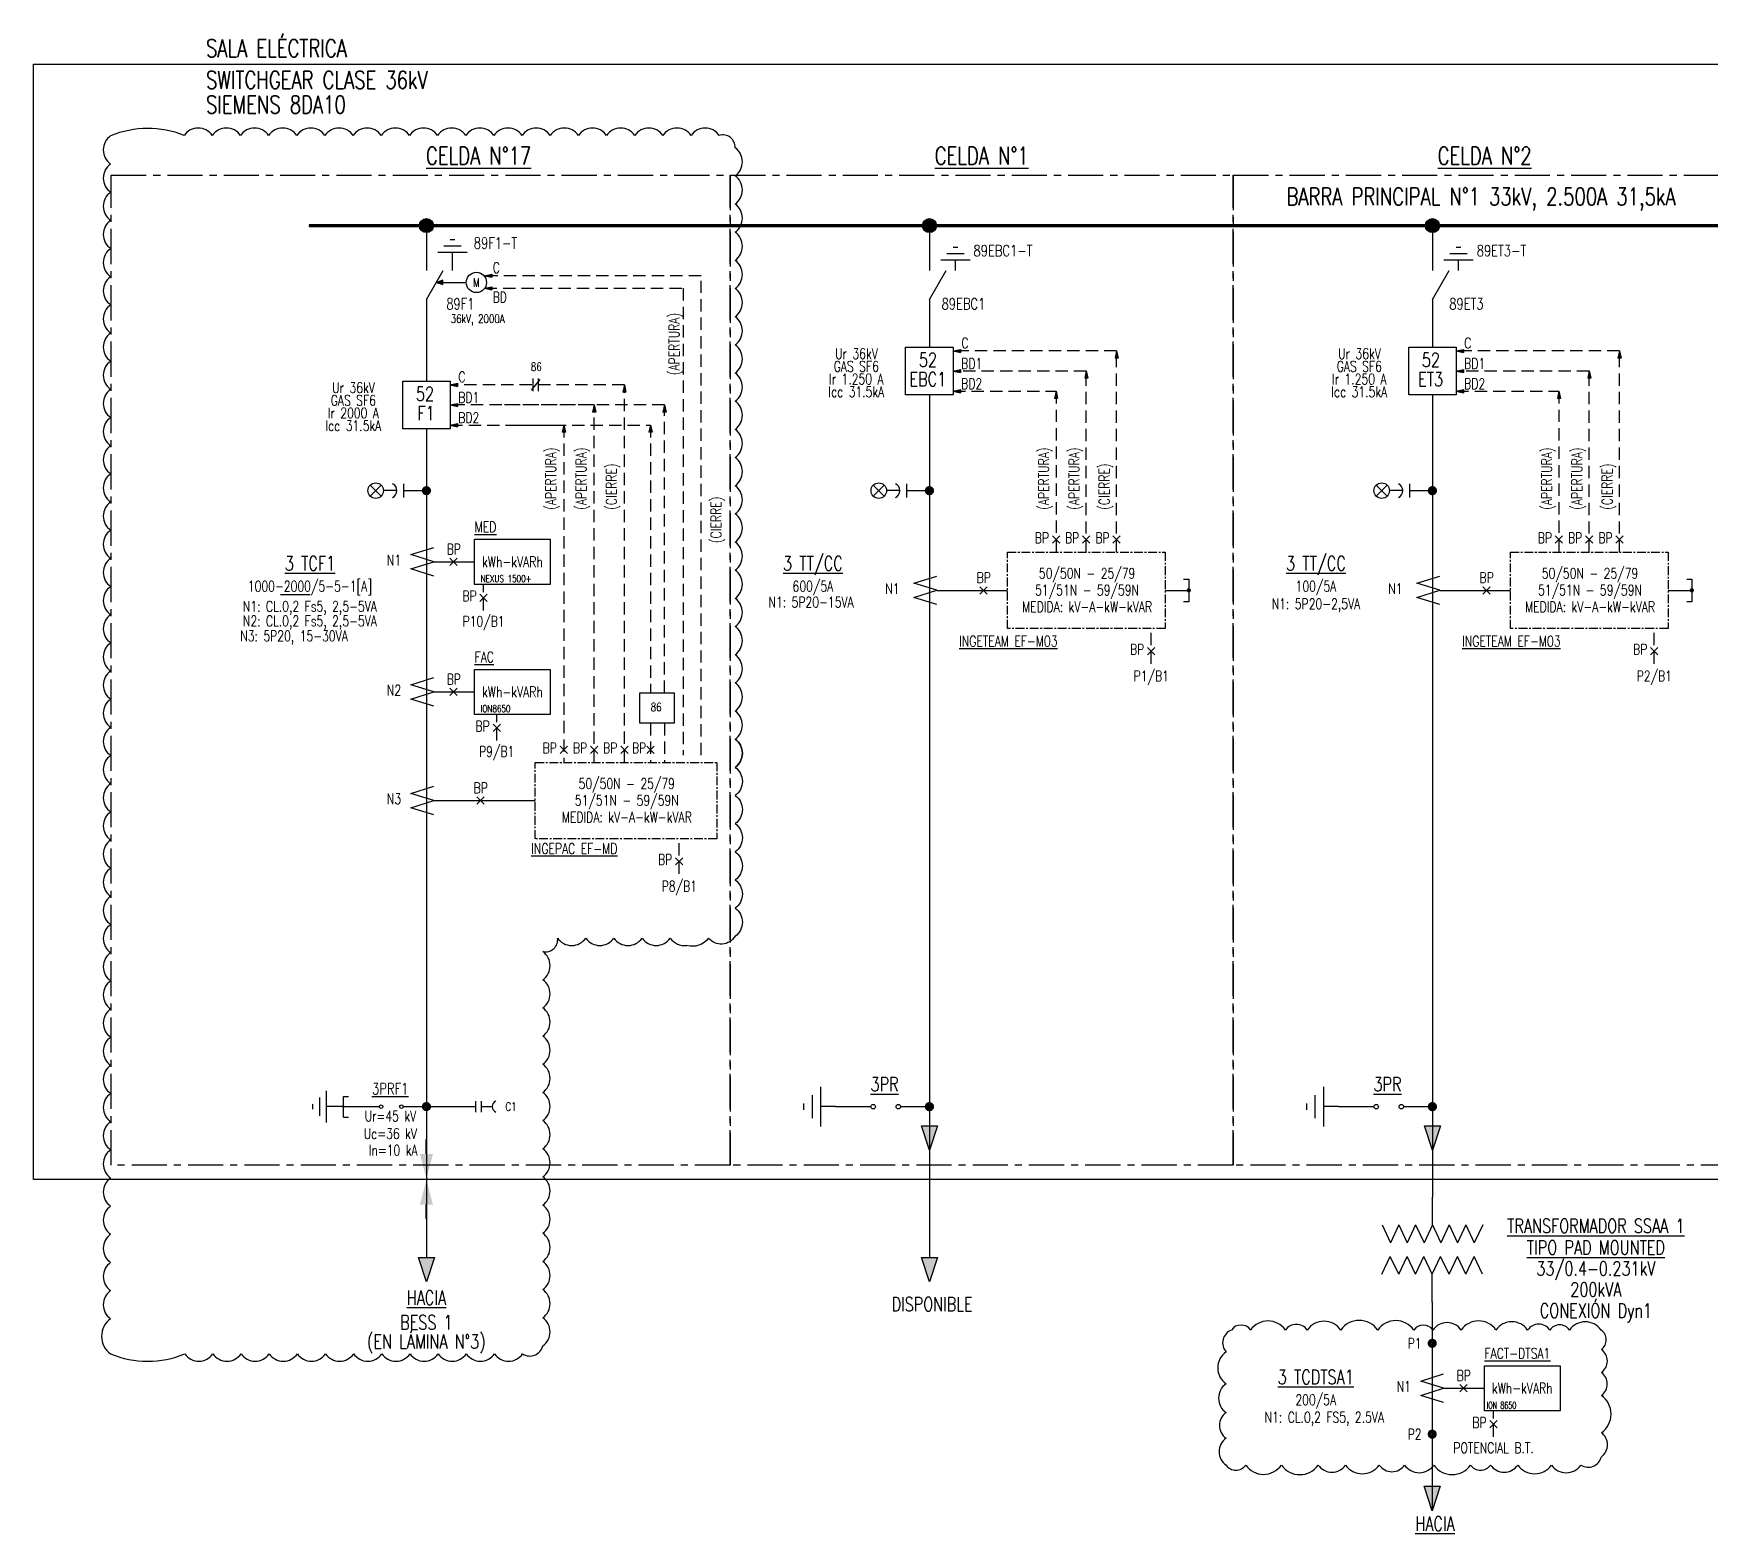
# Model space of a CAD drawing. Header units: millimetres. Extents: x -1355 to 3509, y -1443 to -567.
# Drawn here: x 1598.1 to 1836.2, y -859.4 to -646.4 of the extents above; entities that cross this region are included whole.
import ezdxf
from ezdxf.enums import TextEntityAlignment as Align

# ---------------------------------------------------------------- set-up
doc = ezdxf.new("R2010")
doc.units = ezdxf.units.MM
doc.linetypes.add('CENTER', pattern=[2, 1.25, -0.25, 0.25, -0.25])
doc.linetypes.add('HIDDEN', pattern=[0.375, 0.25, -0.125])
for name, color, linetype in [('ACEP-E-CABLES', 200, 'Continuous'), ('ACEP-E-CONDUCTOR', 30, 'Continuous'), ('ACEP-E-DATOS', 3, 'Continuous'), ('ACEP-E-EJES', 1, 'CENTER'), ('ACEP-E-EQUIPOS', 7, 'Continuous'), ('ACEP-E-SEGMENTOS', 1, 'HIDDEN'), ('ACEP-E-SIMBOLOGIA', 6, 'Continuous'), ('ACEP-E-TEXTOS', 3, 'Continuous'), ('SIMBOLOS', 6, 'Continuous')]:
    doc.layers.add(name, color=color, linetype=linetype)
doc.styles.add('Romans_0.85', font='romans.shx', dxfattribs={"width": 0.85})

# ---------------------------------------------------------------- blocks, each defined once
blk = doc.blocks.new('Flecha')
blk.add_hatch(color=256).paths.add_polyline_path([(0, 1.66), (-0.36, 0), (0.36, 0)])
for p, q in [((0, 1.66), (-0.36, 0)), ((-0.36, 0), (0.36, 0)), ((0, 1.66), (0.36, 0))]:
    blk.add_line(p, q)
blk = doc.blocks.new('gen004')
blk.add_hatch(color=256).paths.add_polyline_path([(0, 1.16), (-0.381, 0), (0.381, 0)])
blk.add_lwpolyline([(0, 1.16), (-0.381, 0), (0.381, 0)], close=True)
blk = doc.blocks.new('diag-27')
blk.add_lwpolyline([(4.8, 3), (-4.8, 0), (4.8, -3), (-4.8, -6), (4.8, -9)])
blk = doc.blocks.new('DIAG-16')
blk.add_lwpolyline([(-1.82, -4), (0, -4), (0, 4), (-1.82, 4)])
at = {"const_width": 0.75}
blk.add_lwpolyline([(-0.38, 0, 1), (0.38, 0, 1)], format="xyb", close=True, dxfattribs=at)
blk = doc.blocks.new('DIAG-01')
for p, q in [((0, 0), (0, -2.59)), ((-3.5, -2.59), (3.5, -2.59)), ((-2.04, -4.09), (2.04, -4.09)), ((-0.58, -5.59), (0.58, -5.59))]:
    blk.add_line(p, q)
blk = doc.blocks.new('TRAFO1')
for p, q in [((1806.17, 54.35), (1806.17, 58.29)), ((1799.03, 54.35), (1800.22, 51.8)), ((1801.41, 54.35), (1800.22, 51.8)), ((1801.41, 54.35), (1802.6, 51.8)), ((1803.79, 54.35), (1802.6, 51.8)), ((1803.79, 54.35), (1804.98, 51.8)), ((1806.17, 54.35), (1804.98, 51.8)), ((1806.17, 54.35), (1807.36, 51.8)), ((1808.55, 54.35), (1807.36, 51.8)), ((1808.55, 54.35), (1809.74, 51.8)), ((1810.93, 54.35), (1809.74, 51.8)), ((1810.93, 54.35), (1812.12, 51.8)), ((1813.32, 54.35), (1812.12, 51.8)), ((1799, 47.32), (1800.19, 49.87)), ((1801.38, 47.32), (1800.19, 49.87)), ((1801.38, 47.32), (1802.58, 49.87)), ((1803.77, 47.32), (1802.58, 49.87)), ((1803.77, 47.32), (1804.96, 49.87)), ((1806.15, 47.32), (1804.96, 49.87)), ((1806.15, 47.32), (1807.34, 49.87)), ((1808.53, 47.32), (1807.34, 49.87)), ((1808.53, 47.32), (1809.72, 49.87)), ((1810.91, 47.32), (1809.72, 49.87)), ((1810.91, 47.32), (1812.1, 49.87)), ((1813.29, 47.32), (1812.1, 49.87)), ((1806.15, 43.38), (1806.15, 47.32))]:
    blk.add_line(p, q)

msp = doc.modelspace()

# ---------------------------------------------------------------- hatches: boundary and pattern name
at = {"layer": 'ACEP-E-CABLES'}
h = msp.add_hatch(color=256, dxfattribs=at)
h.dxf.hatch_style = 1
h.paths.add_polyline_path([(1652.92, -673.7, 1), (1654.91, -673.7, 1)])
h = msp.add_hatch(color=256, dxfattribs=at)
h.dxf.hatch_style = 1
h.paths.add_polyline_path([(1652.92, -673.7, 1), (1654.91, -673.7, 1)])
h = msp.add_hatch(color=256, dxfattribs=at)
h.dxf.hatch_style = 1
h.paths.add_polyline_path([(1724.37, -673.7, 1), (1726.35, -673.7, 1)])
h = msp.add_hatch(color=256, dxfattribs=at)
h.dxf.hatch_style = 1
h.paths.add_polyline_path([(1724.37, -673.7, 1), (1726.35, -673.7, 1)])
h = msp.add_hatch(color=256, dxfattribs=at)
h.dxf.hatch_style = 1
h.paths.add_polyline_path([(1795.81, -673.7, 1), (1797.79, -673.7, 1)])
h = msp.add_hatch(color=256, dxfattribs=at)
h.dxf.hatch_style = 1
h.paths.add_polyline_path([(1795.81, -673.7, 1), (1797.79, -673.7, 1)])
at = {"layer": 'ACEP-E-EQUIPOS'}
for points in [[(1654.84, -805.55), (1652.99, -805.55), (1653.91, -809.03)], [(1654.84, -812.74), (1652.98, -812.74), (1653.91, -809.23)]]:
    msp.add_hatch(color=256, dxfattribs=at).paths.add_polyline_path(points)

# ---------------------------------------------------------------- linework, layer by layer
for p, q in [((1645.94, -710.55), (1647.49, -712.11)), ((1645.94, -712.11), (1647.49, -710.55)), ((1717.38, -710.55), (1718.94, -712.11)), ((1717.38, -712.11), (1718.94, -710.55)), ((1788.82, -710.55), (1790.38, -712.11)), ((1788.82, -712.11), (1790.38, -710.55))]:
    msp.add_line(p, q)
at = {"color": 1}
msp.add_lwpolyline([(2421.88, -809.15), (1598.1, -809.15), (1598.1, -650.75), (2421.88, -650.75)], dxfattribs=at)
for points in [[(1697.75, -750.63, 0.520567), (1697.75, -746.63, 0.520567), (1697.75, -742.63, 0.520567), (1697.75, -738.63, 0.520567), (1697.75, -734.63, 0.520567), (1697.75, -730.63, 0.520567), (1697.75, -726.63, 0.520567), (1697.75, -722.63, 0.520567), (1697.75, -718.63, 0.520567), (1697.75, -714.63, 0.520567), (1697.75, -710.63, 0.520567), (1697.75, -706.63, 0.520567), (1697.75, -702.63, 0.520567), (1697.75, -698.63, 0.520567), (1697.75, -694.63, 0.520567), (1697.75, -690.63, 0.520567), (1697.75, -686.63, 0.520567), (1697.75, -682.63, 0.520567), (1697.75, -678.63, 0.520567), (1697.75, -674.63, 0.520567), (1697.75, -670.63, 0.520567), (1697.75, -666.63, 0.520567), (1697.75, -662.63, 0.520567), (1695.5, -660.88, 0.520567), (1691.5, -660.88, 0.520567), (1687.5, -660.88, 0.520567), (1683.5, -660.88, 0.520567), (1679.5, -660.88, 0.520567), (1675.5, -660.88, 0.520567), (1671.5, -660.88, 0.520567), (1667.5, -660.88, 0.520567), (1663.5, -660.88, 0.520567), (1659.5, -660.88, 0.520567), (1655.5, -660.88, 0.520567), (1651.5, -660.88, 0.520567), (1647.5, -660.88, 0.520567), (1643.5, -660.88, 0.520567), (1639.5, -660.88, 0.520567), (1635.5, -660.88, 0.520567), (1631.5, -660.88, 0.520567), (1627.5, -660.88, 0.520567), (1623.5, -660.88, 0.520567), (1619.5, -660.88, 0.195855), (1609.06, -660.95, 0.520567), (1609.06, -664.95, 0.520567), (1609.06, -668.95, 0.520567), (1609.06, -672.95, 0.520567), (1609.06, -676.95, 0.520567), (1609.06, -680.95, 0.520567), (1609.06, -684.95, 0.520567), (1609.06, -688.95, 0.520567), (1609.06, -692.95, 0.520567), (1609.06, -696.95, 0.520567), (1609.06, -700.95, 0.520567), (1609.06, -704.95, 0.520567), (1609.06, -708.95, 0.520567), (1609.06, -712.95, 0.520567), (1609.06, -716.95, 0.520567), (1609.06, -720.95, 0.520567), (1609.06, -724.95, 0.520567), (1609.06, -728.95, 0.520567), (1609.06, -732.95, 0.520567), (1609.06, -736.95, 0.520567), (1609.06, -740.95, 0.520567), (1609.06, -744.95, 0.520567), (1609.06, -748.95, 0.520567), (1609.06, -752.95, 0.520567), (1609.06, -756.95, 0.520567), (1609.06, -760.95, 0.520567), (1609.06, -764.95, 0.520567), (1609.06, -768.95, 0.520567), (1609.06, -772.95, 0.520567), (1609.06, -776.95, 0.520567), (1609.06, -780.95, 0.520567), (1609.06, -784.95, 0.520567), (1609.06, -788.95, 0.520567), (1609.06, -792.95, 0.520567), (1609.06, -796.95, 0.520567), (1609.06, -800.95, 0.520567), (1609.06, -804.95, 0.520567), (1609.06, -808.95, 0.520567), (1609.06, -812.95, 0.520567), (1609.06, -816.95, 0.520567), (1609.06, -820.95, 0.520567), (1609.06, -824.95, 0.520567), (1609.06, -828.95, 0.520567), (1609.06, -833.93, 0.198055), (1619.58, -833.93, 0.520567), (1623.58, -833.93, 0.520567), (1627.58, -833.93, 0.520567), (1631.58, -833.93, 0.520567), (1635.58, -833.93, 0.520567), (1639.58, -833.93, 0.520567), (1643.58, -833.93, 0.520567), (1647.58, -833.93, 0.520567), (1651.58, -833.93, 0.520567), (1655.58, -833.93, 0.520567), (1659.58, -833.93, 0.520567), (1663.58, -833.93, 0.520567), (1667.58, -833.93, 0.520567), (1670.44, -832.8, 0.520567), (1670.44, -828.8, 0.520567), (1670.44, -824.8, 0.520567), (1670.44, -820.8, 0.520567), (1670.44, -816.8, 0.520567), (1670.44, -812.8, 0.520567), (1670.44, -808.8, 0.520567), (1670.44, -804.8, 0.520567), (1670.44, -800.8, 0.520567), (1670.44, -796.8, 0.520567), (1670.44, -792.8, 0.520567), (1670.44, -788.8, 0.520567), (1670.44, -784.8, 0.520567), (1670.44, -780.8, 0.520567), (1670.44, -776.8, 0.520567), (1672.54, -774.89, 0.520567), (1676.54, -774.89, 0.520567), (1680.54, -774.89, 0.520567), (1684.54, -774.89, 0.520567), (1688.54, -774.89, 0.2826), (1690.88, -775.91, 0.2826)], [(1697.75, -746.63, -0.520567), (1697.75, -750.63, -0.520567), (1697.75, -754.63, -0.520567), (1697.75, -758.63, -0.520567), (1697.75, -762.63, -0.520567), (1697.75, -766.63, -0.520567), (1697.75, -770.63, -0.520567), (1697.75, -774.63, -0.520567), (1693.99, -774.87, -0.32945), (1690.88, -775.91, -0.32945)]]:
    msp.add_lwpolyline(points, format="xyb", dxfattribs=at)
for points in [[(1660.76, -718.24), (1671.5, -718.24), (1671.5, -724.65), (1660.76, -724.65)], [(1660.76, -736.72), (1671.5, -736.72), (1671.5, -743.13), (1660.76, -743.13)], [(1804.2, -835.61), (1814.94, -835.61), (1814.94, -842.02), (1804.2, -842.02)]]:
    msp.add_lwpolyline(points, close=True)
msp.add_lwpolyline([(1767.49, -849.72, 0.520567), (1770.28, -849.72, 0.520567), (1775.35, -849.72, 0.520567), (1780.59, -849.72, 0.520567), (1784.48, -849.72, 0.520567), (1789.24, -849.72, 0.520567), (1792.85, -849.72, 0.520567), (1797.01, -849.72, 0.520567), (1802.21, -849.72, 0.520567), (1805.05, -849.72, 0.520567), (1808.94, -849.72, 0.520567), (1813.7, -849.72, 0.520567), (1817.9, -849.72, 0.520567), (1820.8, -848.53, 0.520567), (1820.8, -845.14, 0.520567), (1820.8, -839.83, 0.520567), (1820.8, -836.58, 0.520567), (1820.8, -833.3, 0.520567), (1820.75, -830.54, 0.520567), (1816.28, -830.54, 0.520567), (1813.49, -830.54, 0.520567), (1810.33, -830.54, 0.520567), (1805.83, -830.54, 0.520567), (1800.88, -830.54, 0.520567), (1796.87, -830.54, 0.520567), (1794.16, -830.54, 0.520567), (1789.03, -830.54, 0.520567), (1783.78, -830.54, 0.520567), (1779.01, -830.54, 0.520567), (1775.92, -830.54, 0.520567), (1770.99, -830.54, 0.520567), (1768.26, -830.54, 0.520567), (1767.49, -833.65, 0.520567), (1767.49, -838.17, 0.520567), (1767.49, -842.26, 0.520567), (1767.49, -845.91, 0.520567)], format="xyb", close=True, dxfattribs=at)
for centre in [(1646.71, -711.33), (1718.16, -711.33), (1789.6, -711.33)]:
    msp.add_circle(centre, 1.1)
at = {"layer": 'ACEP-E-CABLES'}
for p, q in [((1653.91, -673.7), (1653.91, -680.09)), ((1725.36, -673.7), (1725.36, -680.09)), ((1725.36, -673.7), (1725.36, -680.09)), ((1796.8, -673.7), (1796.8, -680.09)), ((1796.8, -673.7), (1796.8, -680.09)), ((1653.91, -684.2), (1653.91, -695.79)), ((1725.36, -684.2), (1725.36, -690.98)), ((1796.8, -684.2), (1796.8, -690.98)), ((1725.36, -697.73), (1725.36, -820.24)), ((1796.8, -697.73), (1796.8, -811.66)), ((1653.91, -702.54), (1653.91, -820.24)), ((1649.71, -711.33), (1647.81, -711.33)), ((1653.91, -711.34), (1650.7, -711.34)), ((1721.15, -711.33), (1719.26, -711.33)), ((1725.36, -711.34), (1722.14, -711.34)), ((1792.59, -711.33), (1790.7, -711.33)), ((1796.8, -711.34), (1793.59, -711.34)), ((1642.22, -798.82), (1647.23, -798.82)), ((1650.61, -798.82), (1660.95, -798.82)), ((1661.75, -798.81), (1663.27, -798.81)), ((1712, -798.82), (1717.06, -798.82)), ((1721.26, -798.82), (1725.63, -798.82)), ((1783.44, -798.82), (1788.5, -798.82)), ((1792.7, -798.82), (1797.07, -798.82)), ((1796.77, -826.56), (1796.77, -856.2))]:
    msp.add_line(p, q, dxfattribs=at)
for centre in [(1653.91, -673.7), (1653.91, -673.7), (1725.36, -673.7), (1725.36, -673.7), (1796.8, -673.7), (1796.8, -673.7)]:
    msp.add_circle(centre, 0.992, dxfattribs=at)
at = {"layer": 'ACEP-E-CONDUCTOR'}
msp.add_line((1637.22, -673.7), (2287.43, -673.7), dxfattribs=at)
at = {"layer": 'ACEP-E-CONDUCTOR', "const_width": 0.5}
msp.add_lwpolyline([(1637.22, -673.7), (2304.87, -673.7)], dxfattribs=at)
at = {"layer": 'ACEP-E-DATOS'}
msp.add_line((1633.18, -726.07), (1637.42, -726.07), dxfattribs=at)
msp.add_lwpolyline([(1684.22, -740.07), (1689.1, -740.07), (1689.1, -744.34), (1684.22, -744.34)], close=True, dxfattribs=at)
at = {"layer": 'ACEP-E-EJES', "ltscale": 4}
for points in [[(1609.12, -666.52), (1697.05, -666.52), (1697.05, -807.15), (1609.12, -807.15)], [(1697.05, -666.52), (1768.5, -666.52), (1768.5, -807.15), (1697.05, -807.15)], [(1768.5, -666.52), (1839.94, -666.52), (1839.94, -807.15), (1768.5, -807.15)]]:
    msp.add_lwpolyline(points, close=True, dxfattribs=at)
at = {"layer": 'ACEP-E-EJES'}
for points in [[(1736.43, -720.07), (1758.85, -720.07), (1758.85, -730.93), (1736.43, -730.93)], [(1807.87, -720.07), (1830.29, -720.07), (1830.29, -730.93), (1807.87, -730.93)], [(1669.38, -749.93), (1695.18, -749.93), (1695.18, -760.79), (1669.38, -760.79)]]:
    msp.add_lwpolyline(points, close=True, dxfattribs=at)
at = {"layer": 'ACEP-E-EQUIPOS'}
for p, q in [((1657.62, -680.09), (1657.62, -678.25)), ((1653.91, -684.2), (1656.29, -680.09)), ((1725.36, -684.2), (1727.74, -680.09)), ((1796.8, -684.2), (1799.18, -680.09)), ((1721.98, -690.98), (1728.73, -690.98)), ((1721.98, -697.73), (1721.98, -690.98)), ((1728.73, -690.98), (1728.73, -697.73)), ((1793.43, -690.98), (1800.18, -690.98)), ((1793.43, -697.73), (1793.43, -690.98)), ((1800.18, -690.98), (1800.18, -697.73)), ((1650.54, -695.79), (1657.29, -695.79)), ((1650.54, -702.54), (1650.54, -695.79)), ((1657.29, -695.79), (1657.29, -702.54)), ((1728.73, -697.73), (1721.98, -697.73)), ((1800.18, -697.73), (1793.43, -697.73)), ((1657.29, -702.54), (1650.54, -702.54)), ((1650.7, -712.32), (1650.7, -710.35)), ((1722.14, -712.32), (1722.14, -710.35)), ((1793.59, -712.32), (1793.59, -710.35)), ((1642.11, -797.37), (1642.84, -797.37)), ((1642.11, -800.3), (1642.11, -797.37)), ((1642.11, -798.82), (1641.39, -798.82)), ((1660.95, -799.61), (1660.95, -798.02)), ((1661.75, -799.61), (1661.75, -798.02)), ((1642.11, -800.3), (1642.84, -800.3))]:
    msp.add_line(p, q, dxfattribs=at)
at = {"layer": 'ACEP-E-EQUIPOS', "color": 7}
for p, q in [((1743.86, -717.76), (1742.82, -718.8)), ((1742.82, -717.76), (1743.86, -718.8)), ((1748.16, -717.76), (1747.12, -718.8)), ((1747.12, -717.76), (1748.16, -718.8)), ((1752.46, -717.76), (1751.42, -718.8)), ((1751.42, -717.76), (1752.46, -718.8)), ((1815.3, -717.76), (1814.26, -718.8)), ((1814.26, -717.76), (1815.3, -718.8)), ((1819.6, -717.76), (1818.56, -718.8)), ((1818.56, -717.76), (1819.6, -718.8)), ((1823.9, -717.76), (1822.86, -718.8)), ((1822.86, -717.76), (1823.9, -718.8)), ((1657.25, -721.96), (1658.29, -720.92)), ((1658.29, -721.96), (1657.25, -720.92)), ((1662.56, -726.03), (1661.52, -727.07)), ((1661.52, -726.03), (1662.56, -727.07)), ((1732.51, -726.02), (1733.55, -724.98)), ((1733.55, -726.02), (1732.51, -724.98)), ((1758.85, -725.5), (1762.2, -725.5)), ((1803.95, -726.02), (1804.99, -724.98)), ((1804.99, -726.02), (1803.95, -724.98)), ((1830.29, -725.5), (1833.65, -725.5)), ((1757.39, -733.6), (1756.35, -734.64)), ((1756.35, -733.6), (1757.39, -734.64)), ((1828.84, -733.6), (1827.8, -734.64)), ((1827.8, -733.6), (1828.84, -734.64)), ((1657.25, -740.44), (1658.29, -739.4)), ((1658.29, -740.44), (1657.25, -739.4)), ((1664.42, -744.51), (1663.37, -745.55)), ((1663.37, -744.51), (1664.42, -745.55)), ((1673.95, -747.62), (1672.91, -748.66)), ((1672.91, -747.62), (1673.95, -748.66)), ((1678.25, -747.62), (1677.21, -748.66)), ((1677.21, -747.62), (1678.25, -748.66)), ((1682.55, -747.62), (1681.51, -748.66)), ((1681.51, -747.62), (1682.55, -748.66)), ((1686.26, -747.62), (1685.22, -748.66)), ((1685.22, -747.62), (1686.26, -748.66)), ((1661.06, -755.88), (1662.1, -754.83)), ((1662.1, -755.88), (1661.06, -754.83)), ((1690.35, -763.46), (1689.31, -764.5)), ((1689.31, -763.46), (1690.35, -764.5)), ((1800.69, -839.33), (1801.73, -838.29)), ((1801.73, -839.33), (1800.69, -838.29)), ((1806, -843.4), (1804.96, -844.44)), ((1804.96, -843.4), (1806, -844.44))]:
    msp.add_line(p, q, dxfattribs=at)
at = {"layer": 'ACEP-E-EQUIPOS', "const_width": 0.771}
for points in [[(1653.65, -711.34, -1), (1654.18, -711.34, -1)], [(1725.09, -711.34, -1), (1725.63, -711.34, -1)], [(1796.53, -711.34, -1), (1797.07, -711.34, -1)], [(1654.18, -798.81, 1), (1653.65, -798.81, 1)], [(1725.63, -798.82, 1), (1725.09, -798.82, 1)], [(1797.07, -798.82, 1), (1796.53, -798.82, 1)], [(1796.51, -832.43, -1), (1797.04, -832.43, -1)], [(1796.51, -845.33, -1), (1797.04, -845.33, -1)]]:
    msp.add_lwpolyline(points, format="xyb", close=True, dxfattribs=at)
at = {"layer": 'ACEP-E-EQUIPOS'}
msp.add_lwpolyline([(1642, -798.82, 1), (1642.22, -798.82, 1)], format="xyb", close=True, dxfattribs=at)
at = {"layer": 'ACEP-E-EQUIPOS', "const_width": 0.278}
for points in [[(1653.91, -803.46), (1653.91, -805.56)], [(1653.91, -814.78), (1653.91, -812.68)]]:
    msp.add_lwpolyline(points, dxfattribs=at)
at = {"layer": 'ACEP-E-EQUIPOS'}
for centre, radius in [((1647.48, -798.82), 0.255), ((1650.36, -798.82), 0.255), ((1717.37, -798.82), 0.317), ((1720.94, -798.82), 0.317), ((1788.82, -798.82), 0.317), ((1792.38, -798.82), 0.317)]:
    msp.add_circle(centre, radius, dxfattribs=at)
for centre, radius, start, end in [((1648.61, -711.33), 1.1, 296.0242, 63.1288), ((1720.05, -711.33), 1.1, 296.0242, 63.1288), ((1791.49, -711.33), 1.1, 296.0242, 63.1288), ((1664.16, -798.81), 0.887, 116.8712, 243.9758)]:
    msp.add_arc(centre, radius, start, end, dxfattribs=at)
at = {"layer": 'ACEP-E-SEGMENTOS', "linetype": 'Continuous'}
for p, q in [((1654.96, -721.44), (1660.76, -721.44)), ((1726.41, -725.5), (1736.43, -725.5)), ((1797.85, -725.5), (1807.87, -725.5)), ((1654.96, -739.92), (1660.76, -739.92)), ((1654.96, -755.36), (1669.38, -755.36)), ((1798.4, -838.81), (1804.2, -838.81))]:
    msp.add_line(p, q, dxfattribs=at)
at = {"layer": 'ACEP-E-SEGMENTOS', "color": 1, "linetype": 'HIDDEN', "ltscale": 7}
for p, q in [((1662.04, -728.36), (1662.04, -724.65)), ((1756.87, -735.91), (1756.87, -730.93)), ((1828.32, -735.91), (1828.32, -730.93)), ((1663.89, -746.83), (1663.89, -743.13)), ((1685.74, -744.34), (1685.74, -749.93)), ((1687.73, -744.34), (1687.73, -749.93)), ((1689.83, -765.77), (1689.83, -760.79)), ((1805.48, -845.73), (1805.48, -842.02))]:
    msp.add_line(p, q, dxfattribs=at)
for points in [[(1692.92, -748.89), (1692.92, -680.81), (1662.17, -680.81)], [(1662.17, -682.59), (1690.36, -682.59), (1690.36, -748.89)], [(1751.94, -720.07), (1751.94, -691.49), (1728.73, -691.49)], [(1823.38, -720.07), (1823.38, -691.49), (1800.18, -691.49)], [(1747.64, -720.07), (1747.64, -694.35), (1728.73, -694.35)], [(1819.08, -720.07), (1819.08, -694.35), (1800.18, -694.35)], [(1682.03, -749.93), (1682.03, -696.31), (1657.29, -696.31)], [(1728.73, -697.21), (1743.34, -697.21), (1743.34, -720.07)], [(1800.18, -697.21), (1814.78, -697.21), (1814.78, -720.07)], [(1677.73, -749.93), (1677.73, -699.17), (1657.29, -699.17)], [(1687.73, -740.07), (1687.73, -699.17), (1664.42, -699.17)], [(1657.29, -702.03), (1673.43, -702.03), (1673.43, -749.93)], [(1666.74, -702.03), (1685.74, -702.03), (1685.74, -740.07)]]:
    msp.add_lwpolyline(points, dxfattribs=at)
at = {"layer": 'ACEP-E-SIMBOLOGIA'}
msp.add_line((1655.32, -681.77), (1659.57, -681.77), dxfattribs=at)
msp.add_circle((1661.01, -681.77), 1.44, dxfattribs=at)
at = {"layer": 'SIMBOLOS'}
for p, q in [((1670.01, -695.56), (1668.8, -697.06)), ((1669.05, -697.21), (1669.05, -695.41)), ((1669.81, -697.21), (1669.81, -695.41))]:
    msp.add_line(p, q, dxfattribs=at)

# ---------------------------------------------------------------- block references
at = {"layer": 'ACEP-E-CABLES', "xscale": -3, "yscale": 3, "zscale": 3, "rotation": 180}
for p in [(1725.36, -801.52), (1796.8, -801.52), (1653.91, -820.24), (1725.36, -820.24), (1796.77, -852.72)]:
    msp.add_blockref('gen004', p, dxfattribs=at)
at = {"layer": 'ACEP-E-EQUIPOS'}
for name, p, xscale, yscale, zscale, rotation in [('DIAG-01', (1657.62, -679), -0.5992123849531478, 0.5992123849531478, 0.5992123849531478, 180), ('DIAG-01', (1729.06, -680.09), -0.5992123849531478, 0.5992123849531478, 0.5992123849531478, 180), ('DIAG-01', (1800.51, -680.09), -0.5992123849531478, 0.5992123849531478, 0.5992123849531478, 180), ('Flecha', (1663.19, -680.81), -0.6187551289900028, 0.6187551289900028, 0.6187551289899841, 90), ('Flecha', (1663.19, -682.59), -0.6187551289900028, 0.6187551289900028, 0.6187551289899841, 90), ('Flecha', (1729.76, -691.49), -0.6187551289900028, 0.6187551289900028, 0.6187551289899841, 90), ('Flecha', (1801.2, -691.49), -0.6187551289900028, 0.6187551289900028, 0.6187551289899841, 90), ('Flecha', (1729.76, -694.35), -0.6187551289900028, 0.6187551289900028, 0.6187551289899841, 90), ('Flecha', (1801.2, -694.35), -0.6187551289900028, 0.6187551289900028, 0.6187551289899841, 90), ('Flecha', (1658.31, -696.31), -0.6187551289900028, 0.6187551289900028, 0.6187551289899841, 90), ('Flecha', (1729.76, -697.21), -0.6187551289900028, 0.6187551289900028, 0.6187551289899841, 90), ('Flecha', (1801.2, -697.21), -0.6187551289900028, 0.6187551289900028, 0.6187551289899841, 90), ('Flecha', (1658.31, -699.17), -0.6187551289900028, 0.6187551289900028, 0.6187551289899841, 90), ('Flecha', (1658.31, -702.03), -0.6187551289900028, 0.6187551289900028, 0.6187551289899841, 90), ('diag-27', (1653.34, -722.46), -0.3391304347826463, 0.3391304347825894, 0.3391304347826088, 180), ('diag-27', (1724.78, -726.51), -0.3391304347826463, 0.3391304347825894, 0.3391304347826088, 180), ('diag-27', (1796.22, -726.51), -0.3391304347826463, 0.3391304347825894, 0.3391304347826088, 180), ('diag-27', (1653.34, -740.94), -0.3391304347826463, 0.3391304347825894, 0.3391304347826088, 180), ('diag-27', (1653.34, -756.37), -0.3391304347826463, 0.3391304347825894, 0.3391304347826088, 180), ('DIAG-01', (1641.39, -798.82), -0.6443450905470758, 0.6443450905470758, 0.6443450905470757, 270), ('DIAG-01', (1712, -798.82), -0.8000000000000114, 0.8000000000000114, 0.8000000000000113, 270), ('DIAG-01', (1783.44, -798.82), -0.8000000000000114, 0.8000000000000114, 0.8000000000000113, 270), ('diag-27', (1796.77, -839.83), -0.3391304347826463, 0.3391304347825894, 0.3391304347826088, 180)]:
    msp.add_blockref(name, p, dxfattribs=dict(at, xscale=xscale, yscale=yscale, zscale=zscale, rotation=rotation))
at = {"layer": 'ACEP-E-EQUIPOS', "xscale": -0.6187551289899602, "yscale": 0.6187551289900028, "zscale": 0.6187551289900045}
for p in [(1751.94, -692.52), (1823.38, -692.52), (1747.64, -695.37), (1819.08, -695.37), (1682.03, -697.34), (1743.34, -698.23), (1814.78, -698.23), (1677.73, -700.19), (1687.73, -700.19), (1673.43, -703.05), (1685.74, -703.05)]:
    msp.add_blockref('Flecha', p, dxfattribs=at)
at = {"layer": 'ACEP-E-EQUIPOS', "color": 7, "xscale": -0.4028471749534219, "yscale": 0.4028471749534643, "zscale": 0.4028471749534643, "rotation": 180}
for p in [(1762.2, -725.5), (1833.65, -725.5)]:
    msp.add_blockref('DIAG-16', p, dxfattribs=at)
at = {"layer": 'ACEP-E-EQUIPOS'}
msp.add_blockref('TRAFO1', (-9.37, -869.95), dxfattribs=at)
at = {"layer": 'ACEP-E-SIMBOLOGIA', "xscale": 0.7989721011157976, "yscale": 0.7989721011157976, "zscale": 0.7989721011157976, "rotation": 90}
msp.add_blockref('gen004', (1656.25, -681.77), dxfattribs=at)

# ---------------------------------------------------------------- texts
at = {"layer": 'ACEP-E-TEXTOS', "color": 7, "style": 'Romans_0.85', "width": 0.75}
for s, height, p in [('SALA ELÉCTRICA', 2.5, (1622.61, -649.75)), ('SWITCHGEAR CLASE 36kV', 2.5, (1622.61, -654.26)), ('SIEMENS 8DA10', 2.5, (1622.61, -657.76)), ('52', 2, (1723.86, -693.76)), ('52', 2, (1795.3, -693.76)), ('EBC1', 2, (1722.53, -696.52)), ('ET3', 2, (1794.78, -696.52)), ('52', 2, (1652.42, -698.58)), ('F1', 2, (1652.64, -701.34))]:
    msp.add_text(s, height=height, dxfattribs=at).set_placement(p)
for s, height, p in [('%%UCELDA N°17', 2.5, (1661.33, -665.02)), ('%%UCELDA N°1', 2.5, (1732.78, -665.02)), ('%%UCELDA N°2', 2.5, (1804.22, -665.02)), ('BARRA PRINCIPAL N°1 33kV, 2.500A 31,5kA', 2.5, (1803.72, -670.81)), ('89F1-T', 1.598, (1663.72, -676.97)), ('89EBC1-T', 1.598, (1735.81, -678.05)), ('89ET3-T', 1.598, (1806.61, -678.05)), ('89F1', 1.598, (1658.74, -685.61)), ('89EBC1', 1.598, (1730.19, -685.61)), ('89ET3', 1.598, (1801.63, -685.61)), ('%%U3 TCF1', 2, (1637.37, -722.66)), ('%%U3 TT/CC', 2, (1708.81, -722.66)), ('%%U3 TT/CC', 2, (1780.26, -722.66)), ('%%UTRANSFORMADOR SSAA 1', 2, (1820.02, -816.76)), ('%%UTIPO PAD MOUNTED', 2, (1820.02, -819.82)), ('33/0.4-0.231kV', 2, (1820.02, -822.81)), ('%%UHACIA', 2, (1653.91, -826.95)), ('DISPONIBLE', 2, (1725.73, -827.87)), ('200kVA', 2, (1820.02, -825.8)), ('CONEXIÓN Dyn1', 2, (1820.02, -828.79)), ('(EN LÁMINA N°3)', 2, (1653.89, -833.18)), ('BESS 1', 2, (1653.91, -830.45)), ('%%U3 TCDTSA1', 2, (1780.23, -838.21)), ('%%UHACIA', 2, (1797.17, -859.04))]:
    msp.add_text(s, height=height, dxfattribs=at).set_placement(p, align=Align.CENTER)
at = {"layer": 'ACEP-E-TEXTOS', "style": 'Romans_0.85', "width": 0.75}
for s, height, p in [('C', 1.5, (1663.32, -680.43)), ('BD', 1.5, (1663.32, -684.6)), ('C', 1.5, (1729.89, -691.11)), ('C', 1.5, (1801.33, -691.11)), ('BD1', 1.5, (1729.87, -694.04)), ('BD1', 1.5, (1801.31, -694.04)), ('C', 1.5, (1658.44, -695.93)), ('BD1', 1.5, (1658.43, -698.86)), ('BD2', 1.5, (1729.87, -696.9)), ('BD2', 1.5, (1801.31, -696.9)), ('BD2', 1.5, (1658.43, -701.72)), ('%%UMED', 1.5, (1660.76, -717.24)), ('N1', 1.5, (1648.29, -721.95)), ('N1', 1.5, (1719.09, -726)), ('N1', 1.5, (1790.53, -726)), ('%%UINGETEAM EF-M03', 1.5, (1729.57, -733.47)), ('%%UINGETEAM EF-M03', 1.5, (1801.02, -733.47)), ('%%UFAC', 1.5, (1660.76, -735.72)), ('N2', 1.5, (1648.29, -740.42)), ('86', 1.208, (1685.76, -742.67)), ('N3', 1.5, (1648.29, -755.86)), ('%%UINGEPAC EF-MD', 1.5, (1668.79, -762.92)), ('%%UFACT-DTSA1', 1.5, (1804.2, -834.61)), ('N1', 1.5, (1791.73, -839.32))]:
    msp.add_text(s, height=height, dxfattribs=at).set_placement(p)
msp.add_text('M', height=1.2, dxfattribs=at).set_placement((1661.01, -681.77), align=Align.MIDDLE)
for s, height, p in [('36kV, 2000A', 1.1985, (1661.19, -687.52)), ('Ur 36kV', 1.5, (1715, -692.64)), ('Ur 36kV', 1.5, (1786.45, -692.64)), ('86', 1.198, (1669.52, -694.33)), ('Ir 1.250 A', 1.5, (1714.97, -696.24)), ('GAS SF6', 1.5, (1714.97, -694.44)), ('Ir 1.250 A', 1.5, (1786.41, -696.24)), ('GAS SF6', 1.5, (1786.41, -694.44)), ('Ur 36kV', 1.5, (1643.56, -697.46)), ('Icc 31.5kA', 1.5, (1714.97, -698.04)), ('Icc 31.5kA', 1.5, (1786.41, -698.04)), ('Ir 2000 A', 1.5, (1643.53, -701.06)), ('GAS SF6', 1.5, (1643.53, -699.26)), ('Icc 31.5kA', 1.5, (1643.53, -702.86)), ('BP', 1.5, (1657.81, -720.39)), ('BP', 1.5, (1741.34, -718.78)), ('BP', 1.5, (1745.64, -718.78)), ('BP', 1.5, (1749.94, -718.78)), ('BP', 1.5, (1812.78, -718.78)), ('BP', 1.5, (1817.08, -718.78)), ('BP', 1.5, (1821.38, -718.78)), ('BP', 1.5, (1733.07, -724.45)), ('BP', 1.5, (1804.51, -724.45)), ('1000-2000/5-5-1[A]', 1.5, (1637.37, -725.66)), ('BP', 1.5, (1660.04, -727.05)), ('600/5A', 1.5, (1708.81, -725.66)), ('100/5A', 1.5, (1780.26, -725.66)), ('N1: CL.0,2 Fs5, 2,5-5VA', 1.5, (1637.36, -728.51)), ('N1: 5P20-15VA', 1.5, (1708.55, -727.93)), ('N1: 5P20-2,5VA', 1.5, (1780.26, -728.16)), ('N2: CL.0,2 Fs5, 2,5-5VA', 1.5, (1637.36, -730.59)), ('N3: 5P20, 15-30VA', 1.5, (1635.11, -732.72)), ('BP', 1.5, (1754.87, -734.62)), ('BP', 1.5, (1826.32, -734.62)), ('BP', 1.5, (1657.81, -738.87)), ('BP', 1.5, (1661.89, -745.53)), ('BP', 1.5, (1671.43, -748.64)), ('BP', 1.5, (1675.73, -748.64)), ('BP', 1.5, (1680.03, -748.64)), ('BP', 1.5, (1684.13, -748.64)), ('BP', 1.5, (1661.62, -754.3)), ('BP', 1.5, (1687.83, -764.48)), ('Ur=45 kV', 1.5, (1648.8, -800.91)), ('C1', 1.208, (1665.92, -799.42)), ('Uc=36 kV', 1.5, (1648.79, -803.4)), ('In=10 kA', 1.5, (1649.19, -805.76)), ('BP', 1.5, (1801.25, -837.76)), ('200/5A', 1.5, (1780.23, -841.21)), ('N1: CL.0,2 FS5, 2.5VA', 1.5, (1781.45, -843.68)), ('BP', 1.5, (1803.48, -844.42))]:
    msp.add_text(s, height=height, dxfattribs=at).set_placement(p, align=Align.CENTER)
for s, p in [('(APERTURA)', (1689.84, -694.96)), ('(APERTURA)', (1672.33, -714.07)), ('(APERTURA)', (1676.63, -714.07)), ('(APERTURA)', (1742.34, -714.07)), ('(APERTURA)', (1746.64, -714.07)), ('(APERTURA)', (1813.78, -714.07)), ('(APERTURA)', (1818.08, -714.07)), ('(CIERRE)', (1680.93, -714.07)), ('(CIERRE)', (1750.94, -714.07)), ('(CIERRE)', (1822.38, -714.07)), ('(CIERRE)', (1695.8, -718.79))]:
    msp.add_text(s, height=1.5, rotation=90, dxfattribs=at).set_placement(p)
for s, height, p in [('kWh-kVARh', 1.5, (1666.13, -721.44)), ('NEXUS 1500+', 1, (1665.23, -723.85)), ('50/50N - 25/79', 1.5, (1747.75, -723.08)), ('50/50N - 25/79', 1.5, (1819.19, -723.08)), ('51/51N - 59/59N', 1.5, (1747.75, -725.46)), ('51/51N - 59/59N', 1.5, (1819.19, -725.46)), ('MEDIDA: kV-A-kW-kVAR', 1.5, (1747.75, -727.84)), ('MEDIDA: kV-A-kW-kVAR', 1.5, (1819.19, -727.84)), ('kWh-kVARh', 1.5, (1666.13, -739.92)), ('ION8650', 1, (1663.73, -742.28)), ('50/50N - 25/79', 1.5, (1682.37, -752.94)), ('51/51N - 59/59N', 1.5, (1682.37, -755.32)), ('MEDIDA: kV-A-kW-kVAR', 1.5, (1682.37, -757.7)), ('kWh-kVARh', 1.5, (1809.57, -838.81))]:
    msp.add_text(s, height=height, dxfattribs=at).set_placement(p, align=Align.MIDDLE_CENTER)
for s, p in [('P10/B1', (1662.04, -729.15)), ('P1/B1', (1756.87, -736.91)), ('P2/B1', (1828.32, -736.91)), ('P9/B1', (1663.89, -747.63)), ('P8/B1', (1689.83, -766.77)), ('POTENCIAL B.T.', (1805.48, -846.52))]:
    msp.add_text(s, height=1.5, dxfattribs=at).set_placement(p, align=Align.TOP_CENTER)
at = {"layer": 'ACEP-E-TEXTOS', "color": 7, "style": 'Romans_0.85', "width": 0.75}
for s, height, p in [('%%U3PR', 2, (1718.98, -797.24)), ('%%U3PR', 2, (1790.42, -797.24)), ('%%U3PRF1', 1.611, (1648.77, -797.56))]:
    msp.add_text(s, height=height, dxfattribs=at).set_placement(p, align=Align.BOTTOM_CENTER)
at = {"layer": 'ACEP-E-TEXTOS', "style": 'Romans_0.85', "width": 0.75}
for s, p in [('P1', (1795.27, -832.43)), ('P2', (1795.27, -845.33))]:
    msp.add_text(s, height=1.5, dxfattribs=at).set_placement(p, align=Align.MIDDLE_RIGHT)
at = {"layer": 'ACEP-E-TEXTOS', "style": 'Romans_0.85', "width": 0.6}
msp.add_text('ION 8650', height=1, dxfattribs=at).set_placement((1804.5, -841.22), align=Align.MIDDLE_LEFT)

doc.saveas('drawing.dxf')
